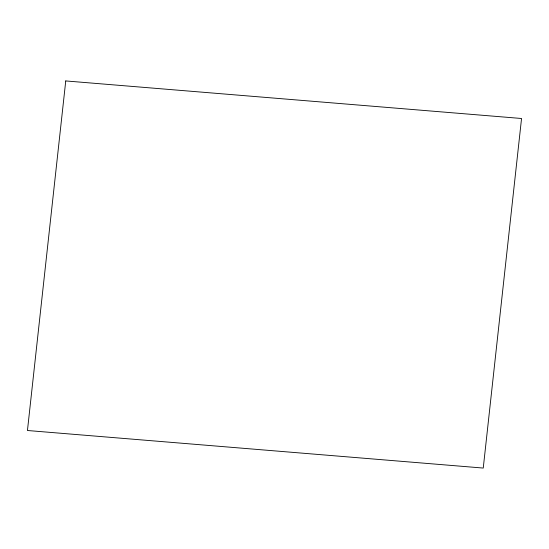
<?xml version="1.0" encoding="UTF-8"?>
<svg xmlns="http://www.w3.org/2000/svg" width="549" height="549" viewBox="0 0 549 549"><rect width="100%" height="100%" fill="white"/><g stroke="black" fill="none" stroke-linecap="round" stroke-linejoin="round"><path stroke-width="0.82" d="M65.75 80.936L27.45 430.505L483.25 468.064L521.55 118.495L65.75 80.936"/></g></svg>
